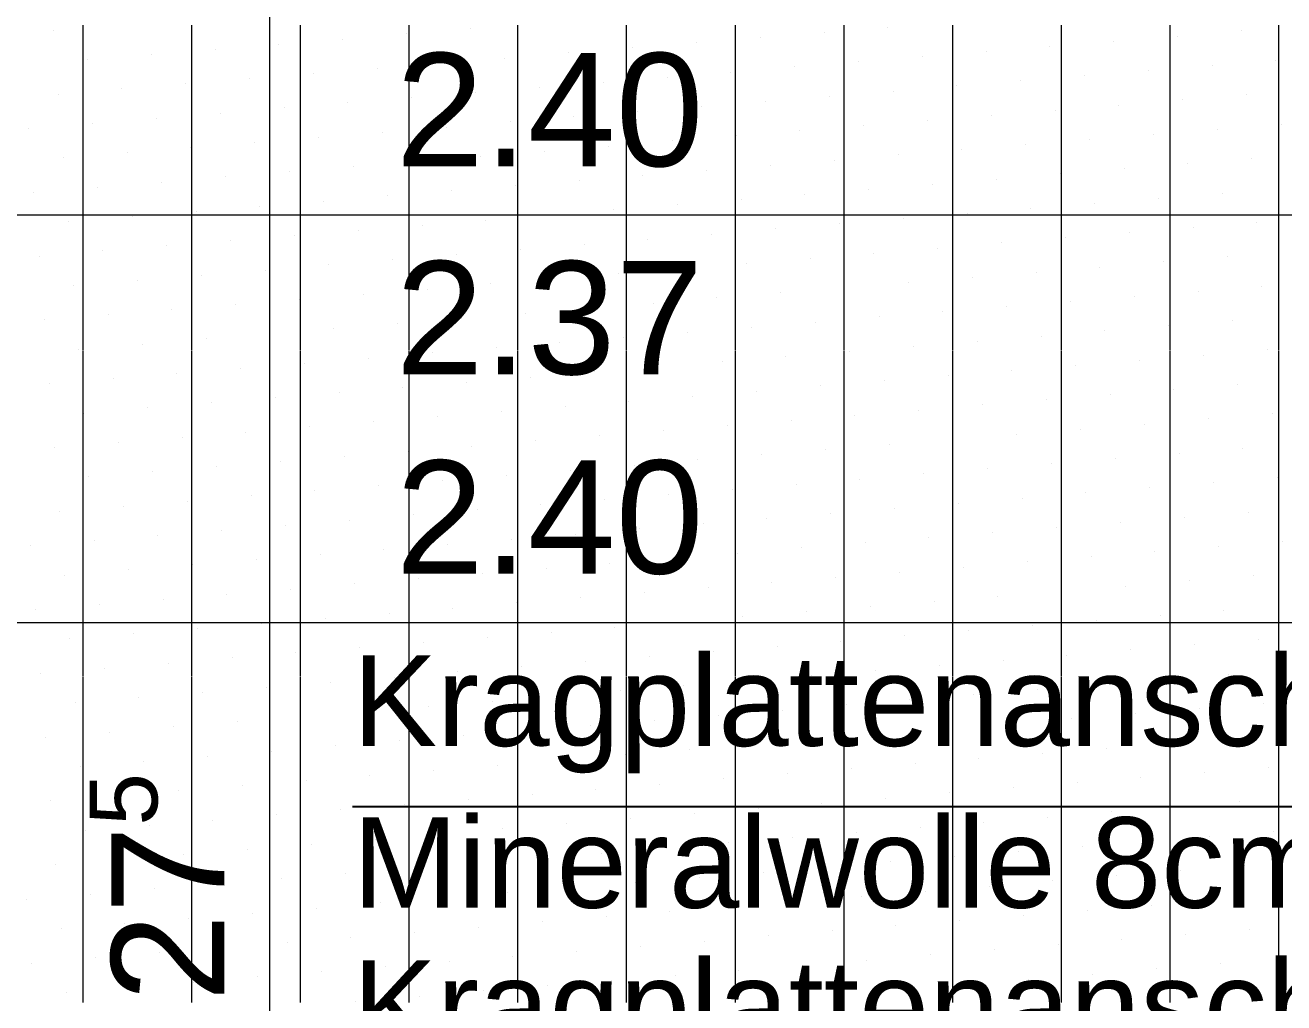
# Model space of a CAD drawing. Header units: metres. Extents: x 0.003 to 0.843, y 0.003 to 0.597.
# Drawn here: x 0.34446 to 0.37225, y 0.17019 to 0.19179 of the extents above; entities that cross this region are included whole.
import ezdxf

# ---------------------------------------------------------------- set-up
doc = ezdxf.new("R2010")
doc.units = ezdxf.units.M
doc.linetypes.add('AUSGEZOGEN', pattern=[0])
for name, color, linetype, lineweight in [('Ausbau Raeume', 7, 'AUSGEZOGEN', 18), ('Deckendaemmung', 7, 'AUSGEZOGEN', 13), ('Text Decke', 7, 'AUSGEZOGEN', 25), ('Werkplan- Ausfuehrungsmasse', 7, 'AUSGEZOGEN', 13)]:
    doc.layers.add(name, color=color, linetype=linetype, lineweight=lineweight)
doc.styles.add('ARIAL', font='ARIAL.TTF')

msp = doc.modelspace()

# ---------------------------------------------------------------- linework, layer by layer
at = {"layer": 'Ausbau Raeume', "color": 254, "linetype": 'AUSGEZOGEN', "lineweight": 18}
for p, q in [((0.345742, 0.184603), (0.345742, 0.191789)), ((0.348142, 0.184603), (0.348142, 0.191789)), ((0.350542, 0.184603), (0.350542, 0.191789)), ((0.352942, 0.184603), (0.352942, 0.191789)), ((0.355342, 0.184603), (0.355342, 0.191789)), ((0.357742, 0.184603), (0.357742, 0.191789)), ((0.360142, 0.184603), (0.360142, 0.191789)), ((0.362542, 0.184603), (0.362542, 0.191789)), ((0.364942, 0.184603), (0.364942, 0.191789)), ((0.367342, 0.184603), (0.367342, 0.191789)), ((0.369742, 0.184603), (0.369742, 0.191789)), ((0.372142, 0.184603), (0.372142, 0.191789)), ((0.345742, 0.177403), (0.345742, 0.184589)), ((0.348142, 0.177403), (0.348142, 0.184589)), ((0.350542, 0.177403), (0.350542, 0.184589)), ((0.352942, 0.177403), (0.352942, 0.184589)), ((0.355342, 0.177403), (0.355342, 0.184589)), ((0.357742, 0.177403), (0.357742, 0.184589)), ((0.360142, 0.177403), (0.360142, 0.184589)), ((0.362542, 0.177403), (0.362542, 0.184589)), ((0.364942, 0.177403), (0.364942, 0.184589)), ((0.367342, 0.177403), (0.367342, 0.184589)), ((0.369742, 0.177403), (0.369742, 0.184589)), ((0.372142, 0.177403), (0.372142, 0.184589)), ((0.345742, 0.170203), (0.345742, 0.177389)), ((0.348142, 0.170203), (0.348142, 0.177389)), ((0.350542, 0.170203), (0.350542, 0.177389)), ((0.352942, 0.170203), (0.352942, 0.177389)), ((0.355342, 0.170203), (0.355342, 0.177389)), ((0.357742, 0.170203), (0.357742, 0.177389)), ((0.360142, 0.170203), (0.360142, 0.177389)), ((0.362542, 0.170203), (0.362542, 0.177389)), ((0.364942, 0.170203), (0.364942, 0.177389)), ((0.367342, 0.170203), (0.367342, 0.177389)), ((0.369742, 0.170203), (0.369742, 0.177389)), ((0.372142, 0.170203), (0.372142, 0.177389))]:
    msp.add_line(p, q, dxfattribs=at)
at = {"layer": 'Deckendaemmung', "color": 211, "linetype": 'AUSGEZOGEN', "lineweight": 13, "true_color": 0xff70ff}
for p, q in [((0.345074, 0.191679), (0.345074, 0.191679)), ((0.352883, 0.191598), (0.352883, 0.191598)), ((0.354292, 0.191711), (0.354292, 0.191711)), ((0.360691, 0.191517), (0.360691, 0.191517)), ((0.362101, 0.19163), (0.362101, 0.19163)), ((0.36351, 0.191744), (0.36351, 0.191744)), ((0.369909, 0.191549), (0.369909, 0.191549)), ((0.369909, 0.191549), (0.369909, 0.191549)), ((0.371319, 0.191663), (0.371319, 0.191663)), ((0.348654, 0.191258), (0.348654, 0.191258)), ((0.350064, 0.191371), (0.350064, 0.191371)), ((0.351473, 0.191484), (0.351473, 0.191484)), ((0.357872, 0.19129), (0.357872, 0.19129)), ((0.359282, 0.191403), (0.359282, 0.191403)), ((0.36709, 0.191322), (0.36709, 0.191322)), ((0.3685, 0.191436), (0.3685, 0.191436)), ((0.345835, 0.191031), (0.345835, 0.191031)), ((0.347245, 0.191144), (0.347245, 0.191144)), ((0.355053, 0.191063), (0.355053, 0.191063)), ((0.356463, 0.191177), (0.356463, 0.191177)), ((0.362862, 0.190982), (0.362862, 0.190982)), ((0.362862, 0.190982), (0.362862, 0.190982)), ((0.364272, 0.191096), (0.364272, 0.191096)), ((0.365681, 0.191209), (0.365681, 0.191209)), ((0.37208, 0.191015), (0.37208, 0.191015)), ((0.350825, 0.190723), (0.350825, 0.190723)), ((0.352235, 0.190836), (0.352235, 0.190836)), ((0.353644, 0.19095), (0.353644, 0.19095)), ((0.360043, 0.190755), (0.360043, 0.190755)), ((0.361453, 0.190869), (0.361453, 0.190869)), ((0.367852, 0.190674), (0.367852, 0.190674)), ((0.369261, 0.190788), (0.369261, 0.190788)), ((0.370671, 0.190901), (0.370671, 0.190901)), ((0.348006, 0.190496), (0.348006, 0.190496)), ((0.349416, 0.19061), (0.349416, 0.19061)), ((0.355815, 0.190415), (0.355815, 0.190415)), ((0.355815, 0.190415), (0.355815, 0.190415)), ((0.357224, 0.190529), (0.357224, 0.190529)), ((0.358634, 0.190642), (0.358634, 0.190642)), ((0.365033, 0.190448), (0.365033, 0.190448)), ((0.366442, 0.190561), (0.366442, 0.190561)), ((0.345187, 0.190269), (0.345187, 0.190269)), ((0.346597, 0.190383), (0.346597, 0.190383)), ((0.352996, 0.190188), (0.352996, 0.190188)), ((0.354405, 0.190302), (0.354405, 0.190302)), ((0.362214, 0.190221), (0.362214, 0.190221)), ((0.363624, 0.190334), (0.363624, 0.190334)), ((0.370023, 0.19014), (0.370023, 0.19014)), ((0.371432, 0.190253), (0.371432, 0.190253)), ((0.348768, 0.189848), (0.348768, 0.189848)), ((0.348768, 0.189848), (0.348768, 0.189848)), ((0.350177, 0.189962), (0.350177, 0.189962)), ((0.351587, 0.190075), (0.351587, 0.190075)), ((0.357986, 0.189881), (0.357986, 0.189881)), ((0.359395, 0.189994), (0.359395, 0.189994)), ((0.360805, 0.190107), (0.360805, 0.190107)), ((0.367204, 0.189913), (0.367204, 0.189913)), ((0.368613, 0.190026), (0.368613, 0.190026)), ((0.345949, 0.189621), (0.345949, 0.189621)), ((0.347358, 0.189735), (0.347358, 0.189735)), ((0.355167, 0.189654), (0.355167, 0.189654)), ((0.356576, 0.189767), (0.356576, 0.189767)), ((0.362975, 0.189573), (0.362975, 0.189573)), ((0.364385, 0.189686), (0.364385, 0.189686)), ((0.365794, 0.1898), (0.365794, 0.1898)), ((0.372194, 0.189605), (0.372194, 0.189605)), ((0.344539, 0.189508), (0.344539, 0.189508)), ((0.350939, 0.189314), (0.350939, 0.189314)), ((0.352348, 0.189427), (0.352348, 0.189427)), ((0.353757, 0.18954), (0.353757, 0.18954)), ((0.360157, 0.189346), (0.360157, 0.189346)), ((0.361566, 0.189459), (0.361566, 0.189459)), ((0.369375, 0.189378), (0.369375, 0.189378)), ((0.370784, 0.189492), (0.370784, 0.189492)), ((0.34812, 0.189087), (0.34812, 0.189087)), ((0.349529, 0.1892), (0.349529, 0.1892)), ((0.355928, 0.189006), (0.355928, 0.189006)), ((0.357338, 0.189119), (0.357338, 0.189119)), ((0.358747, 0.189233), (0.358747, 0.189233)), ((0.365146, 0.189038), (0.365146, 0.189038)), ((0.366556, 0.189151), (0.366556, 0.189151)), ((0.367965, 0.189265), (0.367965, 0.189265)), ((0.345301, 0.18886), (0.345301, 0.18886)), ((0.34671, 0.188973), (0.34671, 0.188973)), ((0.353109, 0.188779), (0.353109, 0.188779)), ((0.354519, 0.188892), (0.354519, 0.188892)), ((0.362327, 0.188811), (0.362327, 0.188811)), ((0.363737, 0.188925), (0.363737, 0.188925)), ((0.370136, 0.18873), (0.370136, 0.18873)), ((0.371546, 0.188844), (0.371546, 0.188844)), ((0.35029, 0.188552), (0.35029, 0.188552)), ((0.3517, 0.188666), (0.3517, 0.188666)), ((0.358099, 0.188471), (0.358099, 0.188471)), ((0.359509, 0.188584), (0.359509, 0.188584)), ((0.360918, 0.188698), (0.360918, 0.188698)), ((0.367317, 0.188503), (0.367317, 0.188503)), ((0.368727, 0.188617), (0.368727, 0.188617)), ((0.346062, 0.188212), (0.346062, 0.188212)), ((0.347472, 0.188325), (0.347472, 0.188325)), ((0.348881, 0.188439), (0.348881, 0.188439)), ((0.35528, 0.188244), (0.35528, 0.188244)), ((0.35669, 0.188358), (0.35669, 0.188358)), ((0.364498, 0.188277), (0.364498, 0.188277)), ((0.365908, 0.18839), (0.365908, 0.18839)), ((0.344653, 0.188099), (0.344653, 0.188099)), ((0.351052, 0.187904), (0.351052, 0.187904)), ((0.352461, 0.188017), (0.352461, 0.188017)), ((0.353871, 0.188131), (0.353871, 0.188131)), ((0.36027, 0.187936), (0.36027, 0.187936)), ((0.361679, 0.18805), (0.361679, 0.18805)), ((0.363089, 0.188163), (0.363089, 0.188163)), ((0.369488, 0.187969), (0.369488, 0.187969)), ((0.370898, 0.188082), (0.370898, 0.188082)), ((0.370898, 0.188082), (0.370898, 0.188082)), ((0.348233, 0.187677), (0.348233, 0.187677)), ((0.349642, 0.187791), (0.349642, 0.187791)), ((0.357451, 0.18771), (0.357451, 0.18771)), ((0.358861, 0.187823), (0.358861, 0.187823)), ((0.36526, 0.187629), (0.36526, 0.187629)), ((0.366669, 0.187742), (0.366669, 0.187742)), ((0.368079, 0.187855), (0.368079, 0.187855)), ((0.345414, 0.18745), (0.345414, 0.18745)), ((0.346824, 0.187564), (0.346824, 0.187564)), ((0.353223, 0.187369), (0.353223, 0.187369)), ((0.354632, 0.187483), (0.354632, 0.187483)), ((0.356042, 0.187596), (0.356042, 0.187596)), ((0.362441, 0.187402), (0.362441, 0.187402)), ((0.36385, 0.187515), (0.36385, 0.187515)), ((0.36385, 0.187515), (0.36385, 0.187515)), ((0.371659, 0.187434), (0.371659, 0.187434)), ((0.350404, 0.187143), (0.350404, 0.187143)), ((0.351813, 0.187256), (0.351813, 0.187256)), ((0.358213, 0.187062), (0.358213, 0.187062)), ((0.359622, 0.187175), (0.359622, 0.187175)), ((0.361031, 0.187288), (0.361031, 0.187288)), ((0.367431, 0.187094), (0.367431, 0.187094)), ((0.36884, 0.187207), (0.36884, 0.187207)), ((0.37025, 0.187321), (0.37025, 0.187321)), ((0.346176, 0.186802), (0.346176, 0.186802)), ((0.347585, 0.186916), (0.347585, 0.186916)), ((0.348994, 0.187029), (0.348994, 0.187029)), ((0.355394, 0.186835), (0.355394, 0.186835)), ((0.356803, 0.186948), (0.356803, 0.186948)), ((0.356803, 0.186948), (0.356803, 0.186948)), ((0.364612, 0.186867), (0.364612, 0.186867)), ((0.366021, 0.186981), (0.366021, 0.186981)), ((0.344766, 0.186689), (0.344766, 0.186689)), ((0.352575, 0.186608), (0.352575, 0.186608)), ((0.353984, 0.186721), (0.353984, 0.186721)), ((0.360383, 0.186527), (0.360383, 0.186527)), ((0.361793, 0.18664), (0.361793, 0.18664)), ((0.363202, 0.186754), (0.363202, 0.186754)), ((0.369602, 0.186559), (0.369602, 0.186559)), ((0.371011, 0.186673), (0.371011, 0.186673)), ((0.348346, 0.186268), (0.348346, 0.186268)), ((0.349756, 0.186381), (0.349756, 0.186381)), ((0.349756, 0.186381), (0.349756, 0.186381)), ((0.351165, 0.186495), (0.351165, 0.186495)), ((0.357565, 0.1863), (0.357565, 0.1863)), ((0.358974, 0.186414), (0.358974, 0.186414)), ((0.366783, 0.186333), (0.366783, 0.186333)), ((0.368192, 0.186446), (0.368192, 0.186446)), ((0.345528, 0.186041), (0.345528, 0.186041)), ((0.346937, 0.186154), (0.346937, 0.186154)), ((0.353336, 0.18596), (0.353336, 0.18596)), ((0.354746, 0.186073), (0.354746, 0.186073)), ((0.356155, 0.186187), (0.356155, 0.186187)), ((0.362554, 0.185992), (0.362554, 0.185992)), ((0.363964, 0.186106), (0.363964, 0.186106)), ((0.365373, 0.186219), (0.365373, 0.186219)), ((0.371772, 0.186025), (0.371772, 0.186025)), ((0.350517, 0.185733), (0.350517, 0.185733)), ((0.351927, 0.185847), (0.351927, 0.185847)), ((0.359735, 0.185766), (0.359735, 0.185766)), ((0.361145, 0.185879), (0.361145, 0.185879)), ((0.367544, 0.185685), (0.367544, 0.185685)), ((0.368953, 0.185798), (0.368953, 0.185798)), ((0.370363, 0.185911), (0.370363, 0.185911)), ((0.346289, 0.185393), (0.346289, 0.185393)), ((0.347698, 0.185506), (0.347698, 0.185506)), ((0.349108, 0.18562), (0.349108, 0.18562)), ((0.355507, 0.185425), (0.355507, 0.185425)), ((0.356916, 0.185539), (0.356916, 0.185539)), ((0.358326, 0.185652), (0.358326, 0.185652)), ((0.364725, 0.185458), (0.364725, 0.185458)), ((0.366135, 0.185571), (0.366135, 0.185571)), ((0.34488, 0.18528), (0.34488, 0.18528)), ((0.352688, 0.185199), (0.352688, 0.185199)), ((0.354098, 0.185312), (0.354098, 0.185312)), ((0.360497, 0.185118), (0.360497, 0.185118)), ((0.361906, 0.185231), (0.361906, 0.185231)), ((0.363316, 0.185344), (0.363316, 0.185344)), ((0.369715, 0.18515), (0.369715, 0.18515)), ((0.371124, 0.185263), (0.371124, 0.185263)), ((0.34846, 0.184858), (0.34846, 0.184858)), ((0.349869, 0.184972), (0.349869, 0.184972)), ((0.351279, 0.185085), (0.351279, 0.185085)), ((0.357678, 0.184891), (0.357678, 0.184891)), ((0.359087, 0.185004), (0.359087, 0.185004)), ((0.366896, 0.184923), (0.366896, 0.184923)), ((0.368305, 0.185037), (0.368305, 0.185037)), ((0.345641, 0.184632), (0.345641, 0.184632)), ((0.34705, 0.184745), (0.34705, 0.184745)), ((0.354859, 0.184664), (0.354859, 0.184664)), ((0.356268, 0.184777), (0.356268, 0.184777)), ((0.362668, 0.184583), (0.362668, 0.184583)), ((0.364077, 0.184696), (0.364077, 0.184696)), ((0.365487, 0.18481), (0.365487, 0.18481)), ((0.371886, 0.184615), (0.371886, 0.184615)), ((0.350631, 0.184324), (0.350631, 0.184324)), ((0.35204, 0.184437), (0.35204, 0.184437)), ((0.35345, 0.184551), (0.35345, 0.184551)), ((0.359849, 0.184356), (0.359849, 0.184356)), ((0.361258, 0.18447), (0.361258, 0.18447)), ((0.369067, 0.184389), (0.369067, 0.184389)), ((0.370476, 0.184502), (0.370476, 0.184502)), ((0.370476, 0.184502), (0.370476, 0.184502)), ((0.347812, 0.184097), (0.347812, 0.184097)), ((0.349221, 0.18421), (0.349221, 0.18421)), ((0.35562, 0.184016), (0.35562, 0.184016)), ((0.35703, 0.184129), (0.35703, 0.184129)), ((0.358439, 0.184243), (0.358439, 0.184243)), ((0.364839, 0.184048), (0.364839, 0.184048)), ((0.366248, 0.184162), (0.366248, 0.184162)), ((0.367657, 0.184275), (0.367657, 0.184275)), ((0.344993, 0.18387), (0.344993, 0.18387)), ((0.346402, 0.183984), (0.346402, 0.183984)), ((0.352802, 0.183789), (0.352802, 0.183789)), ((0.354211, 0.183903), (0.354211, 0.183903)), ((0.36202, 0.183822), (0.36202, 0.183822)), ((0.363429, 0.183935), (0.363429, 0.183935)), ((0.363429, 0.183935), (0.363429, 0.183935)), ((0.369828, 0.183741), (0.369828, 0.183741)), ((0.371238, 0.183854), (0.371238, 0.183854)), ((0.348573, 0.183449), (0.348573, 0.183449)), ((0.349983, 0.183562), (0.349983, 0.183562)), ((0.351392, 0.183676), (0.351392, 0.183676)), ((0.357791, 0.183481), (0.357791, 0.183481)), ((0.359201, 0.183595), (0.359201, 0.183595)), ((0.36061, 0.183708), (0.36061, 0.183708)), ((0.367009, 0.183514), (0.367009, 0.183514)), ((0.368419, 0.183627), (0.368419, 0.183627)), ((0.345754, 0.183222), (0.345754, 0.183222)), ((0.347164, 0.183336), (0.347164, 0.183336)), ((0.354972, 0.183255), (0.354972, 0.183255)), ((0.356382, 0.183368), (0.356382, 0.183368)), ((0.356382, 0.183368), (0.356382, 0.183368)), ((0.362781, 0.183174), (0.362781, 0.183174)), ((0.364191, 0.183287), (0.364191, 0.183287)), ((0.3656, 0.1834), (0.3656, 0.1834)), ((0.371999, 0.183206), (0.371999, 0.183206)), ((0.350744, 0.182914), (0.350744, 0.182914)), ((0.352154, 0.183028), (0.352154, 0.183028)), ((0.353563, 0.183141), (0.353563, 0.183141)), ((0.359962, 0.182947), (0.359962, 0.182947)), ((0.361372, 0.18306), (0.361372, 0.18306)), ((0.36918, 0.182979), (0.36918, 0.182979)), ((0.37059, 0.183092), (0.37059, 0.183092)), ((0.347925, 0.182688), (0.347925, 0.182688)), ((0.349335, 0.182801), (0.349335, 0.182801)), ((0.349335, 0.182801), (0.349335, 0.182801)), ((0.357143, 0.18272), (0.357143, 0.18272)), ((0.358553, 0.182833), (0.358553, 0.182833)), ((0.364952, 0.182639), (0.364952, 0.182639)), ((0.366361, 0.182752), (0.366361, 0.182752)), ((0.367771, 0.182866), (0.367771, 0.182866)), ((0.345106, 0.182461), (0.345106, 0.182461)), ((0.346516, 0.182574), (0.346516, 0.182574)), ((0.352915, 0.18238), (0.352915, 0.18238)), ((0.354324, 0.182493), (0.354324, 0.182493)), ((0.355734, 0.182607), (0.355734, 0.182607)), ((0.362133, 0.182412), (0.362133, 0.182412)), ((0.363543, 0.182525), (0.363543, 0.182525)), ((0.371351, 0.182444), (0.371351, 0.182444)), ((0.350096, 0.182153), (0.350096, 0.182153)), ((0.351506, 0.182266), (0.351506, 0.182266)), ((0.357905, 0.182072), (0.357905, 0.182072)), ((0.359314, 0.182185), (0.359314, 0.182185)), ((0.360724, 0.182299), (0.360724, 0.182299)), ((0.367123, 0.182104), (0.367123, 0.182104)), ((0.368532, 0.182218), (0.368532, 0.182218)), ((0.369942, 0.182331), (0.369942, 0.182331)), ((0.345868, 0.181813), (0.345868, 0.181813)), ((0.347277, 0.181926), (0.347277, 0.181926)), ((0.348687, 0.182039), (0.348687, 0.182039)), ((0.355086, 0.181845), (0.355086, 0.181845)), ((0.356495, 0.181958), (0.356495, 0.181958)), ((0.364304, 0.181877), (0.364304, 0.181877)), ((0.365713, 0.181991), (0.365713, 0.181991)), ((0.372113, 0.181796), (0.372113, 0.181796)), ((0.350857, 0.181505), (0.350857, 0.181505)), ((0.352267, 0.181618), (0.352267, 0.181618)), ((0.353676, 0.181732), (0.353676, 0.181732)), ((0.360076, 0.181537), (0.360076, 0.181537)), ((0.361485, 0.181651), (0.361485, 0.181651)), ((0.362894, 0.181764), (0.362894, 0.181764)), ((0.369294, 0.18157), (0.369294, 0.18157)), ((0.370703, 0.181683), (0.370703, 0.181683)), ((0.348039, 0.181278), (0.348039, 0.181278)), ((0.349448, 0.181391), (0.349448, 0.181391)), ((0.357257, 0.18131), (0.357257, 0.18131)), ((0.358666, 0.181424), (0.358666, 0.181424)), ((0.365065, 0.181229), (0.365065, 0.181229)), ((0.366475, 0.181343), (0.366475, 0.181343)), ((0.367884, 0.181456), (0.367884, 0.181456)), ((0.34522, 0.181051), (0.34522, 0.181051)), ((0.346629, 0.181165), (0.346629, 0.181165)), ((0.353028, 0.18097), (0.353028, 0.18097)), ((0.354438, 0.181084), (0.354438, 0.181084)), ((0.355847, 0.181197), (0.355847, 0.181197)), ((0.362246, 0.181003), (0.362246, 0.181003)), ((0.363656, 0.181116), (0.363656, 0.181116)), ((0.371465, 0.181035), (0.371465, 0.181035)), ((0.371465, 0.181035), (0.371465, 0.181035)), ((0.350209, 0.180743), (0.350209, 0.180743)), ((0.351619, 0.180857), (0.351619, 0.180857)), ((0.359428, 0.180776), (0.359428, 0.180776)), ((0.360837, 0.180889), (0.360837, 0.180889)), ((0.367236, 0.180695), (0.367236, 0.180695)), ((0.368646, 0.180808), (0.368646, 0.180808)), ((0.370055, 0.180922), (0.370055, 0.180922)), ((0.345981, 0.180403), (0.345981, 0.180403)), ((0.347391, 0.180517), (0.347391, 0.180517)), ((0.3488, 0.18063), (0.3488, 0.18063)), ((0.355199, 0.180436), (0.355199, 0.180436)), ((0.356609, 0.180549), (0.356609, 0.180549)), ((0.358018, 0.180662), (0.358018, 0.180662)), ((0.364417, 0.180468), (0.364417, 0.180468)), ((0.364417, 0.180468), (0.364417, 0.180468)), ((0.365827, 0.180581), (0.365827, 0.180581)), ((0.344572, 0.18029), (0.344572, 0.18029)), ((0.35238, 0.180209), (0.35238, 0.180209)), ((0.35379, 0.180322), (0.35379, 0.180322)), ((0.360189, 0.180128), (0.360189, 0.180128)), ((0.361598, 0.180241), (0.361598, 0.180241)), ((0.363008, 0.180355), (0.363008, 0.180355)), ((0.369407, 0.18016), (0.369407, 0.18016)), ((0.370817, 0.180274), (0.370817, 0.180274)), ((0.372226, 0.180387), (0.372226, 0.180387)), ((0.348152, 0.179869), (0.348152, 0.179869)), ((0.349561, 0.179982), (0.349561, 0.179982)), ((0.350971, 0.180095), (0.350971, 0.180095)), ((0.35737, 0.179901), (0.35737, 0.179901)), ((0.35737, 0.179901), (0.35737, 0.179901)), ((0.35878, 0.180014), (0.35878, 0.180014)), ((0.366588, 0.179933), (0.366588, 0.179933)), ((0.367998, 0.180047), (0.367998, 0.180047)), ((0.345333, 0.179642), (0.345333, 0.179642)), ((0.346743, 0.179755), (0.346743, 0.179755)), ((0.353142, 0.179561), (0.353142, 0.179561)), ((0.354551, 0.179674), (0.354551, 0.179674)), ((0.355961, 0.179788), (0.355961, 0.179788)), ((0.36236, 0.179593), (0.36236, 0.179593)), ((0.363769, 0.179707), (0.363769, 0.179707)), ((0.365179, 0.17982), (0.365179, 0.17982)), ((0.371578, 0.179626), (0.371578, 0.179626)), ((0.350323, 0.179334), (0.350323, 0.179334)), ((0.350323, 0.179334), (0.350323, 0.179334)), ((0.351732, 0.179447), (0.351732, 0.179447)), ((0.359541, 0.179366), (0.359541, 0.179366)), ((0.36095, 0.17948), (0.36095, 0.17948)), ((0.36735, 0.179285), (0.36735, 0.179285)), ((0.368759, 0.179399), (0.368759, 0.179399)), ((0.370169, 0.179512), (0.370169, 0.179512)), ((0.347504, 0.179107), (0.347504, 0.179107)), ((0.348913, 0.179221), (0.348913, 0.179221)), ((0.355313, 0.179026), (0.355313, 0.179026)), ((0.356722, 0.17914), (0.356722, 0.17914)), ((0.358132, 0.179253), (0.358132, 0.179253)), ((0.364531, 0.179059), (0.364531, 0.179059)), ((0.36594, 0.179172), (0.36594, 0.179172)), ((0.344685, 0.17888), (0.344685, 0.17888)), ((0.346095, 0.178994), (0.346095, 0.178994)), ((0.352494, 0.178799), (0.352494, 0.178799)), ((0.353903, 0.178913), (0.353903, 0.178913)), ((0.361712, 0.178832), (0.361712, 0.178832)), ((0.363121, 0.178945), (0.363121, 0.178945)), ((0.36952, 0.178751), (0.36952, 0.178751)), ((0.37093, 0.178864), (0.37093, 0.178864)), ((0.348265, 0.178459), (0.348265, 0.178459)), ((0.349675, 0.178573), (0.349675, 0.178573)), ((0.351084, 0.178686), (0.351084, 0.178686)), ((0.357484, 0.178492), (0.357484, 0.178492)), ((0.358893, 0.178605), (0.358893, 0.178605)), ((0.360302, 0.178718), (0.360302, 0.178718)), ((0.366702, 0.178524), (0.366702, 0.178524)), ((0.368111, 0.178637), (0.368111, 0.178637)), ((0.345447, 0.178232), (0.345447, 0.178232)), ((0.346856, 0.178346), (0.346856, 0.178346)), ((0.354665, 0.178265), (0.354665, 0.178265)), ((0.356074, 0.178378), (0.356074, 0.178378)), ((0.362473, 0.178184), (0.362473, 0.178184)), ((0.363883, 0.178297), (0.363883, 0.178297)), ((0.365292, 0.178411), (0.365292, 0.178411)), ((0.371691, 0.178216), (0.371691, 0.178216)), ((0.350436, 0.177925), (0.350436, 0.177925)), ((0.351846, 0.178038), (0.351846, 0.178038)), ((0.353255, 0.178151), (0.353255, 0.178151)), ((0.359654, 0.177957), (0.359654, 0.177957)), ((0.361064, 0.17807), (0.361064, 0.17807)), ((0.368872, 0.177989), (0.368872, 0.177989)), ((0.370282, 0.178103), (0.370282, 0.178103)), ((0.347617, 0.177698), (0.347617, 0.177698)), ((0.349027, 0.177811), (0.349027, 0.177811)), ((0.355426, 0.177617), (0.355426, 0.177617)), ((0.356835, 0.17773), (0.356835, 0.17773)), ((0.358245, 0.177844), (0.358245, 0.177844)), ((0.364644, 0.177649), (0.364644, 0.177649)), ((0.366054, 0.177763), (0.366054, 0.177763)), ((0.367463, 0.177876), (0.367463, 0.177876)), ((0.344798, 0.177471), (0.344798, 0.177471)), ((0.346208, 0.177584), (0.346208, 0.177584)), ((0.352607, 0.17739), (0.352607, 0.17739)), ((0.354017, 0.177503), (0.354017, 0.177503)), ((0.361825, 0.177422), (0.361825, 0.177422)), ((0.363235, 0.177536), (0.363235, 0.177536)), ((0.369634, 0.177341), (0.369634, 0.177341)), ((0.371043, 0.177455), (0.371043, 0.177455)), ((0.371043, 0.177455), (0.371043, 0.177455)), ((0.349788, 0.177163), (0.349788, 0.177163)), ((0.351198, 0.177277), (0.351198, 0.177277)), ((0.357597, 0.177082), (0.357597, 0.177082)), ((0.359006, 0.177196), (0.359006, 0.177196)), ((0.360416, 0.177309), (0.360416, 0.177309)), ((0.366815, 0.177115), (0.366815, 0.177115)), ((0.368224, 0.177228), (0.368224, 0.177228)), ((0.34556, 0.176823), (0.34556, 0.176823)), ((0.346969, 0.176936), (0.346969, 0.176936)), ((0.348379, 0.17705), (0.348379, 0.17705)), ((0.354778, 0.176855), (0.354778, 0.176855)), ((0.356187, 0.176969), (0.356187, 0.176969)), ((0.363996, 0.176888), (0.363996, 0.176888)), ((0.363996, 0.176888), (0.363996, 0.176888)), ((0.365406, 0.177001), (0.365406, 0.177001)), ((0.371805, 0.176807), (0.371805, 0.176807)), ((0.35055, 0.176515), (0.35055, 0.176515)), ((0.351959, 0.176629), (0.351959, 0.176629)), ((0.353369, 0.176742), (0.353369, 0.176742)), ((0.359768, 0.176548), (0.359768, 0.176548)), ((0.361177, 0.176661), (0.361177, 0.176661)), ((0.362587, 0.176774), (0.362587, 0.176774)), ((0.368986, 0.17658), (0.368986, 0.17658)), ((0.370395, 0.176693), (0.370395, 0.176693)), ((0.347731, 0.176288), (0.347731, 0.176288)), ((0.34914, 0.176402), (0.34914, 0.176402)), ((0.356949, 0.176321), (0.356949, 0.176321)), ((0.356949, 0.176321), (0.356949, 0.176321)), ((0.358358, 0.176434), (0.358358, 0.176434)), ((0.364758, 0.17624), (0.364758, 0.17624)), ((0.366167, 0.176353), (0.366167, 0.176353)), ((0.367576, 0.176466), (0.367576, 0.176466)), ((0.344912, 0.176062), (0.344912, 0.176062)), ((0.346321, 0.176175), (0.346321, 0.176175)), ((0.352721, 0.17598), (0.352721, 0.17598)), ((0.35413, 0.176094), (0.35413, 0.176094)), ((0.355539, 0.176207), (0.355539, 0.176207)), ((0.361939, 0.176013), (0.361939, 0.176013)), ((0.363348, 0.176126), (0.363348, 0.176126)), ((0.371157, 0.176045), (0.371157, 0.176045)), ((0.349902, 0.175754), (0.349902, 0.175754)), ((0.349902, 0.175754), (0.349902, 0.175754)), ((0.351311, 0.175867), (0.351311, 0.175867)), ((0.35771, 0.175673), (0.35771, 0.175673)), ((0.35912, 0.175786), (0.35912, 0.175786)), ((0.360529, 0.175899), (0.360529, 0.175899)), ((0.366928, 0.175705), (0.366928, 0.175705)), ((0.368338, 0.175818), (0.368338, 0.175818)), ((0.369747, 0.175932), (0.369747, 0.175932)), ((0.345673, 0.175413), (0.345673, 0.175413)), ((0.347083, 0.175527), (0.347083, 0.175527)), ((0.348492, 0.17564), (0.348492, 0.17564)), ((0.354891, 0.175446), (0.354891, 0.175446)), ((0.356301, 0.175559), (0.356301, 0.175559)), ((0.36411, 0.175478), (0.36411, 0.175478)), ((0.365519, 0.175592), (0.365519, 0.175592)), ((0.371918, 0.175397), (0.371918, 0.175397)), ((0.352073, 0.175219), (0.352073, 0.175219)), ((0.353482, 0.175332), (0.353482, 0.175332)), ((0.359881, 0.175138), (0.359881, 0.175138)), ((0.361291, 0.175251), (0.361291, 0.175251)), ((0.3627, 0.175365), (0.3627, 0.175365)), ((0.369099, 0.17517), (0.369099, 0.17517)), ((0.370509, 0.175284), (0.370509, 0.175284)), ((0.347844, 0.174879), (0.347844, 0.174879)), ((0.349254, 0.174992), (0.349254, 0.174992)), ((0.350663, 0.175106), (0.350663, 0.175106)), ((0.357062, 0.174911), (0.357062, 0.174911)), ((0.358472, 0.175025), (0.358472, 0.175025)), ((0.364871, 0.17483), (0.364871, 0.17483)), ((0.36628, 0.174944), (0.36628, 0.174944)), ((0.36769, 0.175057), (0.36769, 0.175057)), ((0.345025, 0.174652), (0.345025, 0.174652)), ((0.346435, 0.174765), (0.346435, 0.174765)), ((0.352834, 0.174571), (0.352834, 0.174571)), ((0.354243, 0.174684), (0.354243, 0.174684)), ((0.355653, 0.174798), (0.355653, 0.174798)), ((0.362052, 0.174603), (0.362052, 0.174603)), ((0.363461, 0.174717), (0.363461, 0.174717)), ((0.37127, 0.174636), (0.37127, 0.174636)), ((0.350015, 0.174344), (0.350015, 0.174344)), ((0.351425, 0.174458), (0.351425, 0.174458)), ((0.359233, 0.174377), (0.359233, 0.174377)), ((0.360643, 0.17449), (0.360643, 0.17449)), ((0.367042, 0.174296), (0.367042, 0.174296)), ((0.368451, 0.174409), (0.368451, 0.174409)), ((0.369861, 0.174522), (0.369861, 0.174522)), ((0.345787, 0.174004), (0.345787, 0.174004)), ((0.347196, 0.174117), (0.347196, 0.174117)), ((0.348606, 0.174231), (0.348606, 0.174231)), ((0.355005, 0.174036), (0.355005, 0.174036)), ((0.356414, 0.17415), (0.356414, 0.17415)), ((0.357824, 0.174263), (0.357824, 0.174263)), ((0.364223, 0.174069), (0.364223, 0.174069)), ((0.365632, 0.174182), (0.365632, 0.174182)), ((0.352186, 0.17381), (0.352186, 0.17381)), ((0.353595, 0.173923), (0.353595, 0.173923)), ((0.359995, 0.173729), (0.359995, 0.173729)), ((0.361404, 0.173842), (0.361404, 0.173842)), ((0.362813, 0.173955), (0.362813, 0.173955)), ((0.369213, 0.173761), (0.369213, 0.173761)), ((0.370622, 0.173874), (0.370622, 0.173874)), ((0.372032, 0.173988), (0.372032, 0.173988)), ((0.372032, 0.173988), (0.372032, 0.173988)), ((0.347958, 0.173469), (0.347958, 0.173469)), ((0.349367, 0.173583), (0.349367, 0.173583)), ((0.350776, 0.173696), (0.350776, 0.173696)), ((0.357176, 0.173502), (0.357176, 0.173502)), ((0.358585, 0.173615), (0.358585, 0.173615)), ((0.366394, 0.173534), (0.366394, 0.173534)), ((0.367803, 0.173648), (0.367803, 0.173648)), ((0.345139, 0.173243), (0.345139, 0.173243)), ((0.346548, 0.173356), (0.346548, 0.173356)), ((0.352947, 0.173162), (0.352947, 0.173162)), ((0.354357, 0.173275), (0.354357, 0.173275)), ((0.355766, 0.173388), (0.355766, 0.173388)), ((0.362165, 0.173194), (0.362165, 0.173194)), ((0.363575, 0.173307), (0.363575, 0.173307)), ((0.364984, 0.173421), (0.364984, 0.173421)), ((0.364984, 0.173421), (0.364984, 0.173421)), ((0.371384, 0.173226), (0.371384, 0.173226)), ((0.350128, 0.172935), (0.350128, 0.172935)), ((0.351538, 0.173048), (0.351538, 0.173048)), ((0.359347, 0.172967), (0.359347, 0.172967)), ((0.360756, 0.173081), (0.360756, 0.173081)), ((0.367155, 0.172886), (0.367155, 0.172886)), ((0.368565, 0.173), (0.368565, 0.173)), ((0.369974, 0.173113), (0.369974, 0.173113)), ((0.34731, 0.172708), (0.34731, 0.172708)), ((0.348719, 0.172821), (0.348719, 0.172821)), ((0.355118, 0.172627), (0.355118, 0.172627)), ((0.356528, 0.17274), (0.356528, 0.17274)), ((0.357937, 0.172854), (0.357937, 0.172854)), ((0.357937, 0.172854), (0.357937, 0.172854)), ((0.364336, 0.172659), (0.364336, 0.172659)), ((0.365746, 0.172773), (0.365746, 0.172773)), ((0.344491, 0.172481), (0.344491, 0.172481)), ((0.3459, 0.172595), (0.3459, 0.172595)), ((0.352299, 0.1724), (0.352299, 0.1724)), ((0.353709, 0.172514), (0.353709, 0.172514)), ((0.361517, 0.172433), (0.361517, 0.172433)), ((0.362927, 0.172546), (0.362927, 0.172546)), ((0.369326, 0.172352), (0.369326, 0.172352)), ((0.370736, 0.172465), (0.370736, 0.172465)), ((0.372145, 0.172578), (0.372145, 0.172578)), ((0.348071, 0.17206), (0.348071, 0.17206)), ((0.34948, 0.172173), (0.34948, 0.172173)), ((0.35089, 0.172287), (0.35089, 0.172287)), ((0.35089, 0.172287), (0.35089, 0.172287)), ((0.357289, 0.172092), (0.357289, 0.172092)), ((0.358699, 0.172206), (0.358699, 0.172206)), ((0.360108, 0.172319), (0.360108, 0.172319)), ((0.366507, 0.172125), (0.366507, 0.172125)), ((0.367917, 0.172238), (0.367917, 0.172238)), ((0.345252, 0.171833), (0.345252, 0.171833)), ((0.346662, 0.171947), (0.346662, 0.171947)), ((0.35447, 0.171866), (0.35447, 0.171866)), ((0.35588, 0.171979), (0.35588, 0.171979)), ((0.362279, 0.171785), (0.362279, 0.171785)), ((0.363688, 0.171898), (0.363688, 0.171898)), ((0.365098, 0.172011), (0.365098, 0.172011)), ((0.371497, 0.171817), (0.371497, 0.171817)), ((0.350242, 0.171525), (0.350242, 0.171525)), ((0.351651, 0.171639), (0.351651, 0.171639)), ((0.353061, 0.171752), (0.353061, 0.171752)), ((0.35946, 0.171558), (0.35946, 0.171558)), ((0.360869, 0.171671), (0.360869, 0.171671)), ((0.368678, 0.17159), (0.368678, 0.17159)), ((0.370087, 0.171704), (0.370087, 0.171704)), ((0.347423, 0.171299), (0.347423, 0.171299)), ((0.348832, 0.171412), (0.348832, 0.171412)), ((0.355232, 0.171218), (0.355232, 0.171218)), ((0.356641, 0.171331), (0.356641, 0.171331)), ((0.358051, 0.171444), (0.358051, 0.171444)), ((0.36445, 0.17125), (0.36445, 0.17125)), ((0.365859, 0.171363), (0.365859, 0.171363)), ((0.367269, 0.171477), (0.367269, 0.171477)), ((0.344604, 0.171072), (0.344604, 0.171072)), ((0.346014, 0.171185), (0.346014, 0.171185)), ((0.352413, 0.170991), (0.352413, 0.170991)), ((0.353822, 0.171104), (0.353822, 0.171104)), ((0.361631, 0.171023), (0.361631, 0.171023)), ((0.36304, 0.171137), (0.36304, 0.171137)), ((0.369439, 0.170942), (0.369439, 0.170942)), ((0.370849, 0.171056), (0.370849, 0.171056)), ((0.349594, 0.170764), (0.349594, 0.170764)), ((0.351003, 0.170877), (0.351003, 0.170877)), ((0.357402, 0.170683), (0.357402, 0.170683)), ((0.358812, 0.170796), (0.358812, 0.170796)), ((0.360221, 0.17091), (0.360221, 0.17091)), ((0.366621, 0.170715), (0.366621, 0.170715)), ((0.36803, 0.170829), (0.36803, 0.170829)), ((0.345366, 0.170424), (0.345366, 0.170424)), ((0.346775, 0.170537), (0.346775, 0.170537)), ((0.348184, 0.170651), (0.348184, 0.170651)), ((0.354584, 0.170456), (0.354584, 0.170456)), ((0.355993, 0.17057), (0.355993, 0.17057)), ((0.363802, 0.170489), (0.363802, 0.170489)), ((0.365211, 0.170602), (0.365211, 0.170602)), ((0.37161, 0.170407), (0.37161, 0.170407)), ((0.37161, 0.170407), (0.37161, 0.170407)), ((0.351765, 0.170229), (0.351765, 0.170229)), ((0.353174, 0.170343), (0.353174, 0.170343)), ((0.360983, 0.170262), (0.360983, 0.170262)), ((0.362392, 0.170375), (0.362392, 0.170375)), ((0.370201, 0.170294), (0.370201, 0.170294))]:
    msp.add_line(p, q, dxfattribs=at)
at = {"layer": 'Text Decke', "color": 92, "linetype": 'AUSGEZOGEN', "lineweight": 25, "true_color": 0x00c600}
msp.add_line((0.351691, 0.174531), (0.383691, 0.174531), dxfattribs=at)
at = {"layer": 'Werkplan- Ausfuehrungsmasse', "color": 7, "linetype": 'AUSGEZOGEN', "lineweight": 13}
for p, q in [((0.34986, 0.117097), (0.34986, 0.202597)), ((0.33196, 0.178597), (0.37996, 0.178597))]:
    msp.add_line(p, q, dxfattribs=at)
msp.add_lwpolyline([(0.33196, 0.187597), (0.332452, 0.187597), (0.332452, 0.187597), (0.35488, 0.187597), (0.35488, 0.187597), (0.367618, 0.187597), (0.367618, 0.187597), (0.37996, 0.187597)], dxfattribs=at)

# ---------------------------------------------------------------- texts
at = {"layer": 'Text Decke', "color": 92, "linetype": 'AUSGEZOGEN', "lineweight": 18, "true_color": 0x00c600, "char_height": 0.002, "width": 0.001, "attachment_point": 7, "style": 'ARIAL'}
for s, insert in [('Kragplattenanschluss\\~', (0.351691, 0.175264)), ('Mineralwolle\\~8cm\\~Decke', (0.351691, 0.172264)), ('Kragplattenanschluss\\~', (0.351691, 0.168531))]:
    msp.add_mtext(s, dxfattribs=dict(at, insert=insert))
at = {"layer": 'Werkplan- Ausfuehrungsmasse', "color": 7, "linetype": 'AUSGEZOGEN', "lineweight": 25, "char_height": 0.0025, "width": 0.00125, "attachment_point": 7, "style": 'ARIAL'}
for s, insert in [('2.40', (0.352645, 0.18864)), ('2.37', (0.352641, 0.184043)), ('2.40', (0.352645, 0.17964))]:
    msp.add_mtext(s, dxfattribs=dict(at, insert=insert))
at = {"layer": 'Werkplan- Ausfuehrungsmasse', "color": 7, "linetype": 'AUSGEZOGEN', "lineweight": 25, "attachment_point": 7, "rotation": 90, "style": 'ARIAL'}
for s, insert, char_height, width in [('5', (0.347402, 0.174105), 0.0015, 0.00075), ('4.27', (0.34886, 0.167308), 0.0025, 0.00125)]:
    msp.add_mtext(s, dxfattribs=dict(at, insert=insert, char_height=char_height, width=width))

doc.saveas('drawing.dxf')
